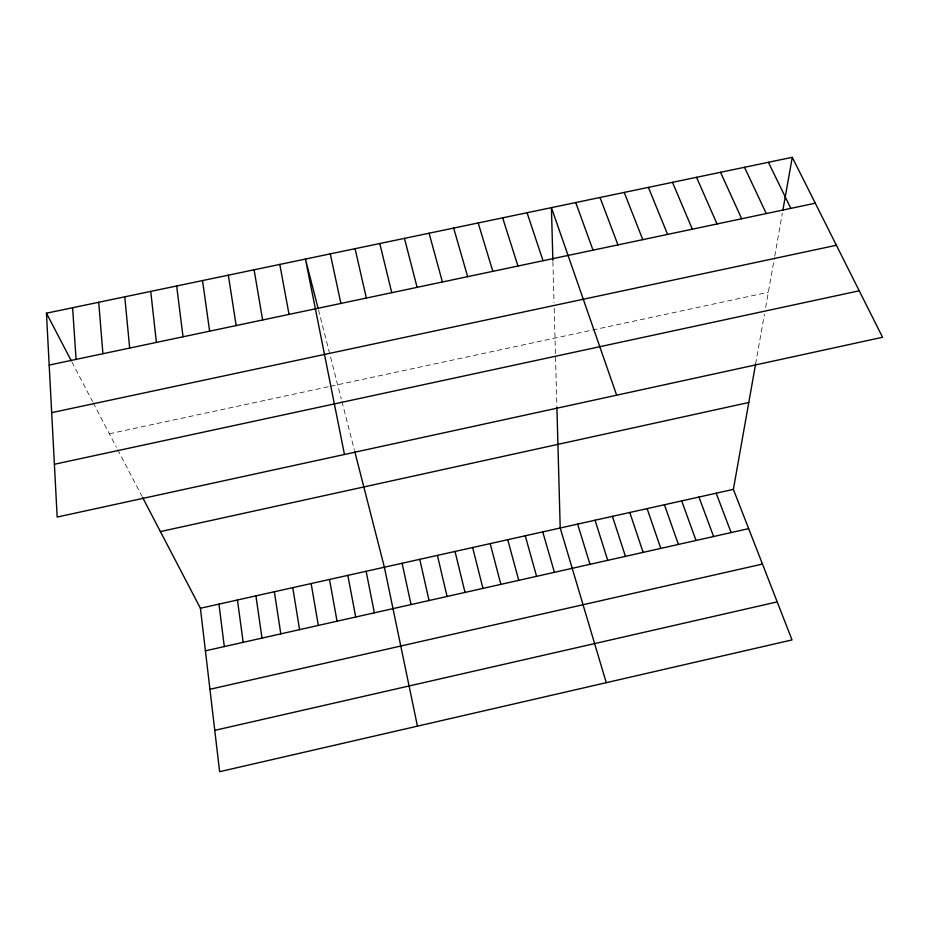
<?xml version="1.0" encoding="UTF-8"?>
<svg xmlns="http://www.w3.org/2000/svg" width="929" height="929" viewBox="0 0 929 929"><rect width="100%" height="100%" fill="white"/><g stroke="black" fill="none" stroke-linecap="round" stroke-linejoin="round"><path stroke-width="0.7" stroke-dasharray="4.64 3.48" d="M755.614 363.994L764.451 314.141M765.635 307.441L774.496 257.472M774.74 256.137L782.346 213.217M109.367 433.773L329.156 386.569M330.573 386.267L768.329 292.263M71.916 361.996L92.563 401.583M93.19 402.78L116.404 447.279M117.658 449.659L141.986 496.283M318.473 309.891L341.257 398.843M341.953 401.583L354.332 449.903M552.906 261.723L554.032 302.726M554.195 308.37L556.866 405.961"/><path stroke-width="1.39" d="M142.613 497.491L200.409 608.251L219.627 771.697L792.019 639.918L733.376 489.374L755.614 363.994M782.845 210.442L792.263 157.303L46.45 313.201L57.168 517.058L882.55 337.273L792.263 157.303M214.773 730.357L777.201 601.887M209.942 689.283L762.477 564.066M205.414 650.823L748.669 528.636M200.409 608.251L733.376 489.374M160.403 531.585L748.786 402.501M54.393 464.268L859.232 290.789M51.676 412.65L836.39 245.268M49.179 365.074L815.29 203.207M46.45 313.201L71.278 360.789M768.411 162.285L790.811 208.386M744.501 167.278L766.274 213.565M720.544 172.295L741.679 218.756M696.541 177.311L717.037 223.97M672.48 182.339L692.337 229.184M648.372 187.379L667.591 234.41M624.218 192.431L642.787 239.659M716.178 493.218L731.146 532.572M600.006 197.482L617.936 244.908M698.956 497.061L713.6 536.521M575.748 202.557L593.016 250.168M681.7 500.905L696.018 540.481M664.421 504.761L678.414 544.44M616.659 395.197L551.431 207.643L552.871 260.352M647.118 508.616L660.786 548.4M629.792 512.483L643.123 552.372M527.068 212.729L543.035 260.735M612.432 516.35L625.438 556.355M502.647 217.839L517.964 266.031M595.059 520.228L607.729 560.338M577.641 524.119L589.985 564.321M478.18 222.948L492.834 271.338M606.265 682.687L560.21 528.009L556.901 407.262M542.745 531.899L554.416 572.322M453.666 228.081L467.647 276.656M525.257 535.801L536.59 576.34M429.093 233.214L442.413 281.986M507.745 539.703L518.742 580.346M490.198 543.616L500.859 584.376M404.463 238.358L417.109 287.328M318.113 308.521L305.444 259.063L344.462 454.478M354.692 451.297L384.385 567.224L417.446 726.164M472.64 547.541L482.952 588.394M455.036 551.466L465.023 592.435M379.787 243.526L391.759 292.693M437.42 555.391L447.058 596.476M355.064 248.693L366.363 298.058M419.769 559.328L429.07 600.517M402.094 563.276L411.048 604.57M330.283 253.872L340.897 303.435M366.119 571.3L374.375 612.815M347.829 575.376L355.726 617.019M279.803 264.428L289.035 314.397M329.505 579.464L337.041 621.222M311.145 583.551L318.333 625.426M254.105 269.793L262.628 319.971M292.763 587.662L299.591 629.641M228.348 275.181L236.152 325.568M274.357 591.761L280.813 633.868M255.916 595.872L262.013 638.095M202.534 280.57L209.629 331.165M237.441 599.995L243.177 642.334M218.942 604.129L224.307 646.572M176.661 285.981L183.036 336.786M150.742 291.404L156.386 342.418M124.753 296.839L129.677 348.061M98.706 302.285L102.91 353.717M72.613 307.731L76.073 359.384"/></g></svg>
